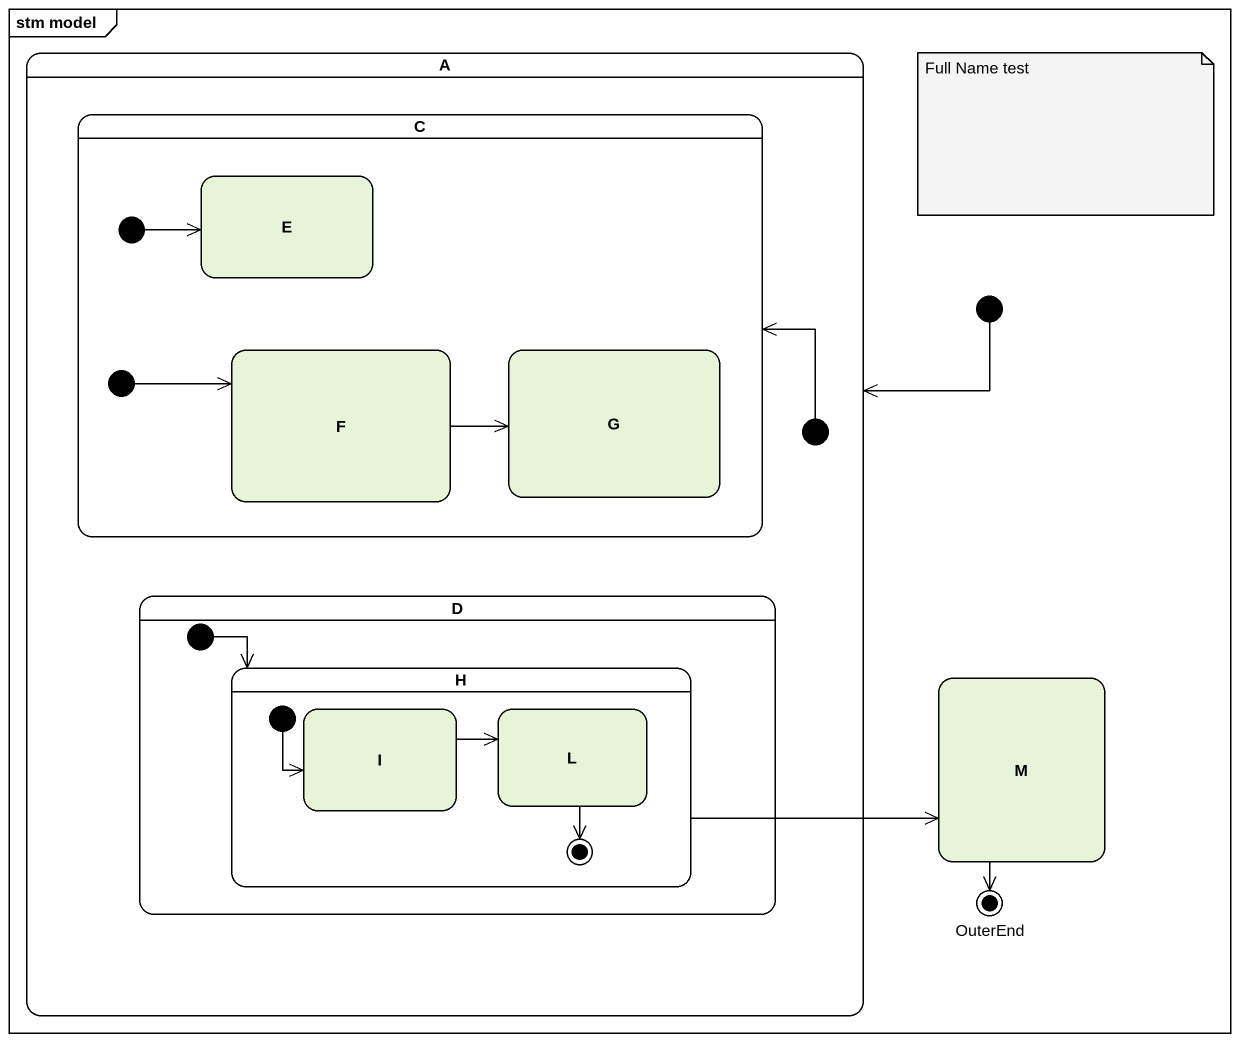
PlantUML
@startuml
mainframe stm model
hide empty description
state A {
  state C {
    state initial1 <<start>>
    state E
    state F
    state G
    state initial3 <<start>>
  }
  state D {
    state H {
      state I
      state L
      [*] -right-> I
      L --> [*]
    }
    [*] -right-> H
  }
  [*] -left-> C
}
state M
state OuterEnd <<end>>
[*] -left-> A
initial1 -right-> E
F -right-> G
initial3 -right-> F
H -right-> M
M --> OuterEnd
I -right-> L
note as N1
  Full Name test
end note
@enduml
